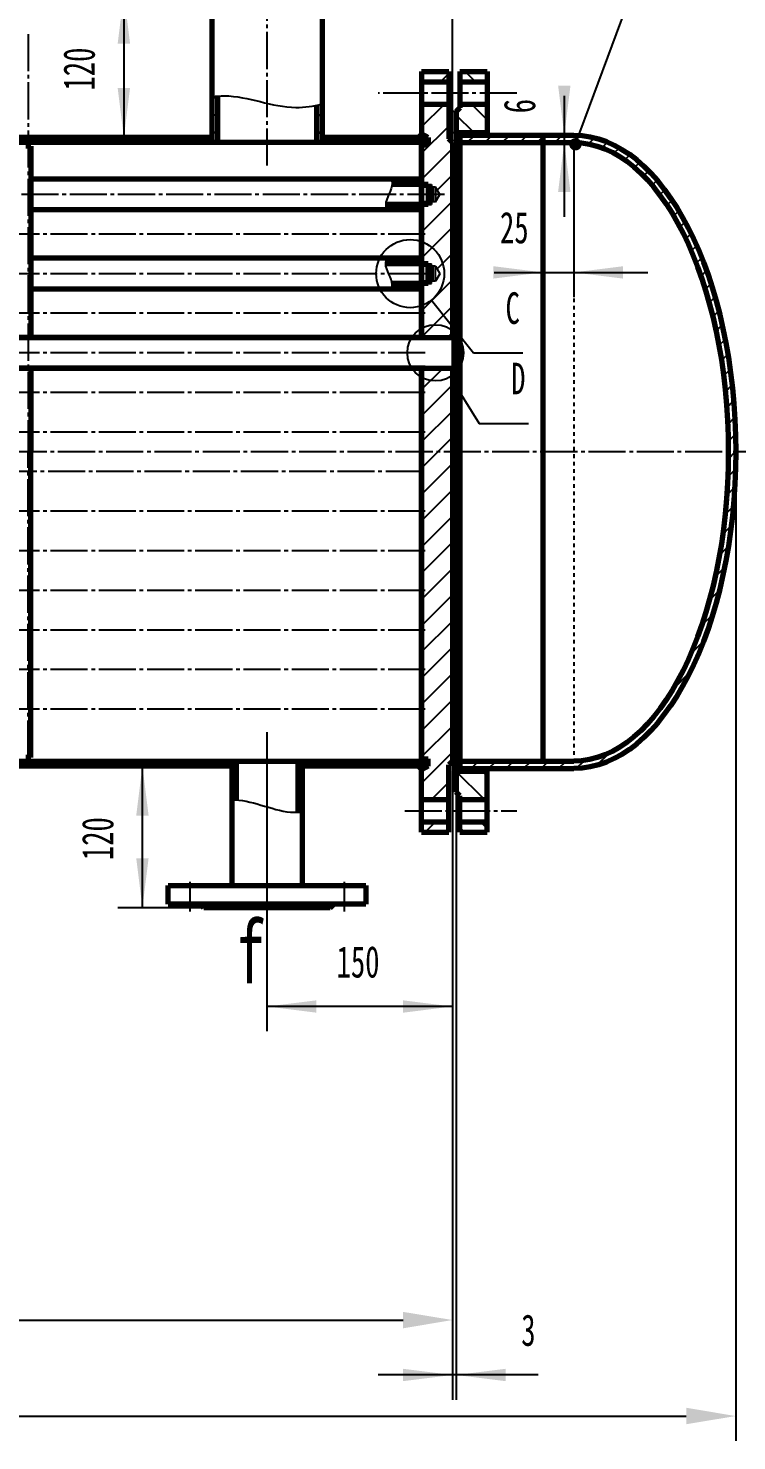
# Model space of a CAD drawing. Header units: millimetres. Extents: x -2970 to 2970, y -2100 to 2100.
# Drawn here: x 416 to 989, y 373 to 1514 of the extents above; entities that cross this region are included whole.
import ezdxf

# ---------------------------------------------------------------- set-up
doc = ezdxf.new("R2010")
doc.units = ezdxf.units.MM
doc.linetypes.add('EB_DASH', pattern=[6, 3, -3])
doc.linetypes.add('EB_DASHDOT', pattern=[39, 30, -3, 3, -3])
for name, color, linetype, lineweight in [('CAXA0', 7, 'Continuous', 40), ('CAXA1', 1, 'EB_DASHDOT', 25), ('CAXA3', 7, 'Continuous', 25), ('CAXA4', 3, 'Continuous', 25), ('CAXA5', 4, 'Continuous', 25)]:
    doc.layers.add(name, color=color, linetype=linetype, lineweight=lineweight)
doc.styles.add('UserTxtStyle1', font='', dxfattribs={"width": 0.667})
doc.styles.add('UserTxtStyle11', font='', dxfattribs={"width": 0.667})
doc.styles.add('UserTxtStyle15', font='', dxfattribs={"width": 0.667})
doc.styles.add('标准', font='', dxfattribs={"width": 0.667})
doc.styles.get('UserTxtStyle1').set_extended_font_data('FangSong_GB2312')
doc.styles.get('UserTxtStyle11').set_extended_font_data('FangSong_GB2312')
doc.styles.get('UserTxtStyle15').set_extended_font_data('SimSun')
doc.styles.get('标准').set_extended_font_data('FangSong_GB2312')
doc.dimstyles.new('标准', dxfattribs={"dimscale": 10, "dimtxt": 3.5, "dimasz": 4, "dimexe": 2, "dimexo": 0, "dimtad": 1, "dimdsep": 46, "dimtxsty": '标准', "dimcen": 0, "dimdle": 6, "dimaunit": 1, "dimazin": 2, "dimtfac": 1, "dimtdec": 3, "dimtmove": 0, "dimatfit": 3, "dimfxl": 0, "dimtolj": 1, "dimtzin": 0, "dimarcsym": 0})

# ---------------------------------------------------------------- blocks, each defined once
blk = doc.blocks.new('*CAXBLOCK1316')
at = {"layer": 'CAXA0', "linetype": 'Continuous', "lineweight": 25}
for points in [[(609.3, 1571.6), (649.3, 1576.6), (649.3, 1566.6)], [(759.3, 1571.6), (719.3, 1576.6), (719.3, 1566.6)]]:
    blk.add_hatch(color=0, dxfattribs=at).paths.add_polyline_path(points, flags=0)
at = {"layer": 'CAXA0', "color": 0, "linetype": 'Continuous', "lineweight": 25}
for p, q in [((609.3, 1550.1), (609.3, 1591.6)), ((759.3, 1421.8), (759.3, 1591.6)), ((759.3, 1571.6), (609.3, 1571.6))]:
    blk.add_line(p, q, dxfattribs=at)
at = {"layer": 'CAXA0', "color": 0, "linetype": 'Continuous', "lineweight": 25, "insert": (664.3, 1620.6), "char_height": 25.5, "attachment_point": 1, "style": '标准'}
blk.add_mtext('\\fFangSong_GB2312|b0|i0|p34;150', dxfattribs=at)
blk = doc.blocks.new('*CAXBLOCK1417')
at = {"layer": 'CAXA0', "linetype": 'Continuous', "lineweight": 25}
for points in [[(493.6, 1541.8), (488.6, 1501.8), (498.6, 1501.8)], [(493.6, 1425.8), (488.6, 1465.8), (498.6, 1465.8)]]:
    blk.add_hatch(color=0, dxfattribs=at).paths.add_polyline_path(points, flags=0)
at = {"layer": 'CAXA0', "color": 0, "linetype": 'Continuous', "lineweight": 25}
for p, q in [((540.3, 1541.8), (473.6, 1541.8)), ((493.6, 1541.8), (493.6, 1425.8)), ((564.8, 1425.8), (473.6, 1425.8))]:
    blk.add_line(p, q, dxfattribs=at)
at = {"layer": 'CAXA0', "color": 0, "linetype": 'Continuous', "lineweight": 25, "insert": (444.6, 1463.8), "char_height": 25.5, "attachment_point": 1, "rotation": 90, "style": '标准'}
blk.add_mtext('\\fFangSong_GB2312|b0|i0|p34;120', dxfattribs=at)
blk = doc.blocks.new('*CAXBLOCK1518')
at = {"layer": 'CAXA0', "linetype": 'Continuous', "lineweight": 25}
for points in [[(832.3, 1316.8), (792.3, 1311.8), (792.3, 1321.8)], [(857.3, 1316.8), (897.3, 1311.8), (897.3, 1321.8)]]:
    blk.add_hatch(color=0, dxfattribs=at).paths.add_polyline_path(points, flags=0)
at = {"layer": 'CAXA0', "color": 0, "linetype": 'Continuous', "lineweight": 25}
for p, q in [((832.3, 1427.8), (832.3, 1296.8)), ((857.3, 1421.8), (857.3, 1296.8)), ((793.1, 1316.8), (917.3, 1316.8))]:
    blk.add_line(p, q, dxfattribs=at)
at = {"layer": 'CAXA0', "color": 0, "linetype": 'Continuous', "lineweight": 25, "insert": (797.7, 1365.8), "char_height": 25.5, "attachment_point": 1, "style": '标准'}
blk.add_mtext('\\fFangSong_GB2312|b0|i0|p34;25', dxfattribs=at)
blk = doc.blocks.new('*CAXBLOCK1619')
at = {"layer": 'CAXA0', "linetype": 'Continuous', "lineweight": 25}
for points in [[(849.7, 1427.8), (844.7, 1467.8), (854.7, 1467.8)], [(849.7, 1421.8), (844.7, 1381.8), (854.7, 1381.8)]]:
    blk.add_hatch(color=0, dxfattribs=at).paths.add_polyline_path(points, flags=0)
at = {"layer": 'CAXA0', "color": 0, "linetype": 'Continuous', "lineweight": 25}
for p, q in [((849.7, 1459.6), (849.7, 1361.8)), ((857.3, 1427.8), (829.7, 1427.8)), ((857.3, 1421.8), (829.7, 1421.8))]:
    blk.add_line(p, q, dxfattribs=at)
at = {"layer": 'CAXA0', "color": 0, "linetype": 'Continuous', "lineweight": 25, "insert": (800.7, 1445.4), "char_height": 25.5, "attachment_point": 1, "rotation": 90, "style": '标准'}
blk.add_mtext('\\fFangSong_GB2312|b0|i0|p34;6', dxfattribs=at)
blk = doc.blocks.new('CAXBLOCK48', base_point=(1094, 1790.8))
at = {"layer": 'CAXA0', "linetype": 'Continuous', "lineweight": 25}
blk.add_hatch(color=0, dxfattribs=at).paths.add_polyline_path([(863.8, 1420.4), (863.7, 1421.1), (863.5, 1421.9), (863.2, 1422.6), (862.8, 1423.3), (862.3, 1423.9), (861.7, 1424.4), (861, 1424.8), (860.3, 1425.1), (859.5, 1425.3), (858.8, 1425.4), (858, 1425.3), (857.2, 1425.1), (856.5, 1424.8), (855.8, 1424.4), (855.2, 1423.9), (854.7, 1423.3), (854.3, 1422.6), (854, 1421.9), (853.8, 1421.1), (853.8, 1420.4), (853.8, 1419.6), (854, 1418.8), (854.3, 1418.1), (854.7, 1417.4), (855.2, 1416.8), (855.8, 1416.3), (856.5, 1415.9), (857.2, 1415.6), (858, 1415.4), (858.8, 1415.4), (859.5, 1415.4), (860.3, 1415.6), (861, 1415.9), (861.7, 1416.3), (862.3, 1416.8), (862.8, 1417.4), (863.2, 1418.1), (863.5, 1418.8), (863.7, 1419.6)], flags=0)
at = {"layer": 'CAXA0', "color": 0, "linetype": 'Continuous', "lineweight": 25}
for p, q in [((858.8, 1420.4), (996, 1790.8)), ((996, 1790.8), (1094, 1790.8))]:
    blk.add_line(p, q, dxfattribs=at)
at = {"layer": 'CAXA0', "color": 0, "linetype": 'Continuous', "lineweight": 25, "insert": (1028.7, 1847.7), "char_height": 35.8, "attachment_point": 1, "style": 'UserTxtStyle1'}
blk.add_mtext('\\fFangSong_GB2312|b0|i0|p34;10', dxfattribs=at)
blk = doc.blocks.new('CAXBLOCK47', base_point=(858.8, 1420.4))
at = {"layer": 'CAXA0', "color": 0, "linetype": 'ByBlock', "lineweight": -2}
blk.add_blockref('CAXBLOCK48', (1094, 1790.8), dxfattribs=at)
blk = doc.blocks.new('CAXBLOCK53')
at = {"layer": 'CAXA0', "linetype": 'Continuous', "lineweight": 25}
for p, q in [((742.3, 1294.3), (776.3, 1251.8)), ((776.3, 1251.8), (816.3, 1251.8))]:
    blk.add_line(p, q, dxfattribs=at)
blk.add_circle((725.1, 1315.8), 27.5, dxfattribs=at)
at = {"layer": 'CAXA0', "linetype": 'Continuous', "lineweight": 25, "insert": (802.2, 1300.7), "char_height": 25.5, "attachment_point": 1, "style": '标准'}
blk.add_mtext('\\fFangSong_GB2312|b0|i0|p34;C', dxfattribs=at)
blk = doc.blocks.new('CAXBLOCK64', base_point=(814.3, 864.9))
at = {"layer": 'CAXA0', "color": 0, "linetype": 'Continuous', "lineweight": 25}
for p, q in [((777.8, 1470.8), (769.3, 1479.3)), ((787.3, 1440.1), (774.6, 1452.8)), ((776.4, 1429.8), (762.3, 1443.9)), ((785.1, 890.8), (762.3, 913.5)), ((787.3, 909.7), (783.3, 913.8)), ((769.1, 864.3), (765.3, 868.1)), ((787.3, 867.3), (781.9, 872.8))]:
    blk.add_line(p, q, dxfattribs=at)
blk = doc.blocks.new('CAXBLOCK65', base_point=(818.4, 1522.3))
at = {"layer": 'CAXA0', "color": 0, "linetype": 'Continuous', "lineweight": 25}
for p, q in [((734.3, 1476.8), (736.8, 1479.3)), ((749.5, 1470.8), (756.3, 1477.6)), ((734.3, 1434.4), (752.7, 1452.8)), ((734.3, 1413.1), (756.3, 1435.1)), ((734.3, 1391.9), (759.3, 1416.9)), ((746.9, 1383.3), (759.3, 1395.7)), ((734.3, 1349.5), (759.3, 1374.5)), ((734.3, 1370.7), (735.4, 1371.8)), ((734.3, 1328.3), (759.3, 1353.3)), ((746.8, 1319.6), (759.3, 1332.1)), ((734.3, 1285.9), (759.3, 1310.9)), ((734.3, 1307.1), (735, 1307.8)), ((734.3, 1264.6), (759.3, 1289.6)), ((755.2, 1264.3), (759.3, 1268.4)), ((734.3, 1222.2), (751.4, 1239.3)), ((734.3, 1201), (759.3, 1226)), ((734.3, 1179.8), (759.3, 1204.8)), ((747.5, 1171.8), (759.3, 1183.6)), ((734.3, 1158.6), (747.5, 1171.8)), ((734.3, 1137.4), (759.3, 1162.4)), ((734.3, 1116.2), (759.3, 1141.2)), ((734.3, 1094.9), (759.3, 1119.9)), ((734.3, 1073.7), (759.3, 1098.7)), ((734.3, 1052.5), (759.3, 1077.5)), ((734.3, 1031.3), (759.3, 1056.3)), ((734.3, 1010.1), (759.3, 1035.1)), ((734.3, 988.9), (759.3, 1013.9)), ((734.3, 967.7), (759.3, 992.7)), ((734.3, 946.4), (759.3, 971.4)), ((734.3, 925.2), (759.3, 950.2)), ((734.3, 904), (759.3, 929)), ((742.3, 890.8), (756.3, 904.8)), ((737, 864.3), (745.5, 872.8))]:
    blk.add_line(p, q, dxfattribs=at)
blk = doc.blocks.new('CAXBLOCK71', base_point=(797.2, 909.7))
at = {"layer": 'CAXA0', "color": 0, "linetype": 'Continuous', "lineweight": 25}
for p, q in [((771.2, 1421.8), (777.2, 1427.8)), ((785.4, 1421.8), (791.4, 1427.8)), ((799.5, 1421.8), (805.5, 1427.8)), ((813.7, 1421.8), (819.7, 1427.8)), ((832.3, 1426.3), (833.8, 1427.8)), ((841.9, 1421.8), (847.9, 1427.8)), ((856.1, 1421.8), (861.9, 1427.6)), ((827.8, 1421.8), (832.3, 1426.3)), ((869.1, 1420.6), (874.1, 1425.6)), ((880.2, 1417.6), (884.7, 1422.1)), ((889.8, 1413.1), (894.2, 1417.4)), ((898.6, 1407.7), (902.7, 1411.8)), ((906.5, 1401.5), (910.6, 1405.6)), ((913.8, 1394.7), (917.9, 1398.7)), ((920.6, 1387.3), (924.7, 1391.3)), ((926.9, 1379.4), (930.9, 1383.5)), ((932.7, 1371.1), (936.8, 1375.2)), ((938.2, 1362.4), (942.3, 1366.6)), ((943.2, 1353.3), (947.4, 1357.6)), ((947.9, 1343.9), (952.2, 1348.2)), ((952.3, 1334.2), (956.7, 1338.5)), ((956.4, 1324.1), (960.8, 1328.5)), ((960.2, 1313.7), (964.7, 1318.2)), ((963.6, 1303), (968.3, 1307.7)), ((966.9, 1292.1), (971.6, 1296.9)), ((969.8, 1280.9), (974.6, 1285.7)), ((972.4, 1269.4), (977.3, 1274.3)), ((974.7, 1257.6), (979.8, 1262.6)), ((976.8, 1245.5), (981.9, 1250.6)), ((978.5, 1233.1), (983.8, 1238.4)), ((979.9, 1220.3), (985.4, 1225.8)), ((981, 1207.3), (986.6, 1212.9)), ((981.8, 1193.9), (987.5, 1199.7)), ((982.2, 1180.2), (988.1, 1186.1)), ((982.3, 1166.1), (987.9, 1171.8)), ((987.9, 1171.8), (988.3, 1172.2)), ((981.9, 1151.6), (988.1, 1157.8)), ((981.1, 1136.6), (987.5, 1143.1)), ((979.7, 1121.1), (986.4, 1127.8)), ((977.8, 1105.1), (984.7, 1112)), ((975.1, 1088.3), (982.4, 1095.5)), ((971.6, 1070.6), (979.3, 1078.2)), ((967, 1051.8), (975.2, 1060)), ((960.7, 1031.4), (969.7, 1040.4)), ((951.9, 1008.5), (962.4, 1018.9)), ((937.3, 979.7), (951.5, 993.9)), ((905.5, 933.8), (928, 956.3)), ((876, 918.4), (886.2, 928.6)), ((765.3, 920.9), (766.2, 921.8)), ((774.4, 915.8), (780.4, 921.8)), ((788.5, 915.8), (794.5, 921.8)), ((802.6, 915.8), (808.6, 921.8)), ((816.8, 915.8), (822.8, 921.8)), ((830.9, 915.8), (836.9, 921.8)), ((845.1, 915.8), (851.1, 921.8)), ((859.3, 915.9), (865.9, 922.4))]:
    blk.add_line(p, q, dxfattribs=at)
blk = doc.blocks.new('CAXBLOCK72', base_point=(567.3, 1443.7))
at = {"layer": 'CAXA0', "color": 0, "linetype": 'Continuous', "lineweight": 25}
for p, q in [((564.8, 1455.8), (568.3, 1459.2)), ((564.8, 1441.6), (569.3, 1446.1)), ((649.3, 1441.3), (653.8, 1445.8)), ((564.8, 1427.5), (569.3, 1432)), ((649.3, 1427.1), (653.8, 1431.6))]:
    blk.add_line(p, q, dxfattribs=at)
blk = doc.blocks.new('CAXBLOCK77')
at = {"layer": 'CAXA0', "linetype": 'Continuous', "lineweight": 25}
for p, q in [((757.5, 1232.5), (780.9, 1194.8)), ((780.9, 1194.8), (820.9, 1194.8))]:
    blk.add_line(p, q, dxfattribs=at)
blk.add_circle((745.5, 1251.8), 22.7, dxfattribs=at)
at = {"layer": 'CAXA0', "linetype": 'Continuous', "lineweight": 25, "insert": (806.7, 1243.8), "char_height": 25.5, "attachment_point": 1, "style": '标准'}
blk.add_mtext('\\fFangSong_GB2312|b0|i0|p34;D', dxfattribs=at)
blk = doc.blocks.new('CAXBLOCK80', base_point=(588.3, 903.4))
at = {"layer": 'CAXA5', "color": 0, "linetype": 'Continuous', "lineweight": 25}
for p, q in [((580.8, 922.3), (581.8, 923.2)), ((634.3, 919.2), (637.8, 922.7)), ((580.8, 908.1), (584.3, 911.6)), ((634.3, 905.1), (637.8, 908.6)), ((580.8, 894), (584.3, 897.5)), ((634.3, 890.9), (637.8, 894.4))]:
    blk.add_line(p, q, dxfattribs=at)
blk = doc.blocks.new('CAXBLOCK81', base_point=(487.6, 912.8))
at = {"layer": 'CAXA5', "color": 0, "linetype": 'Continuous', "lineweight": 25}
for p, q in [((-12.7, 917.8), (-13.7, 918.8)), ((1.5, 917.8), (-2.5, 921.8)), ((15.6, 917.8), (11.6, 921.8)), ((29.8, 917.8), (25.8, 921.8)), ((43.9, 917.8), (39.9, 921.8)), ((58, 917.8), (54, 921.8)), ((72.2, 917.8), (68.2, 921.8)), ((86.3, 917.8), (82.3, 921.8)), ((100.5, 917.8), (96.5, 921.8)), ((114.6, 917.8), (110.6, 921.8)), ((128.7, 917.8), (124.7, 921.8)), ((142.9, 917.8), (138.9, 921.8)), ((157, 917.8), (153, 921.8)), ((171.2, 917.8), (167.2, 921.8)), ((185.3, 917.8), (181.3, 921.8)), ((199.5, 917.8), (195.5, 921.8)), ((213.6, 917.8), (209.6, 921.8)), ((227.7, 917.8), (223.7, 921.8)), ((241.9, 917.8), (237.9, 921.8)), ((256, 917.8), (252, 921.8)), ((270.2, 917.8), (266.2, 921.8)), ((284.3, 917.8), (280.3, 921.8)), ((298.5, 917.8), (294.5, 921.8)), ((312.6, 917.8), (308.6, 921.8)), ((326.7, 917.8), (322.7, 921.8)), ((340.9, 917.8), (336.9, 921.8)), ((355, 917.8), (351, 921.8)), ((369.2, 917.8), (365.2, 921.8)), ((383.3, 917.8), (379.3, 921.8)), ((397.4, 917.8), (393.4, 921.8)), ((411.6, 917.8), (407.6, 921.8)), ((425.7, 917.8), (421.7, 921.8)), ((439.9, 917.8), (435.9, 921.8)), ((454, 917.8), (450, 921.8)), ((468.2, 917.8), (464.2, 921.8)), ((482.3, 917.8), (478.3, 921.8)), ((496.4, 917.8), (492.4, 921.8)), ((510.6, 917.8), (506.6, 921.8)), ((524.7, 917.8), (520.7, 921.8)), ((538.9, 917.8), (534.9, 921.8)), ((553, 917.8), (549, 921.8)), ((567.2, 917.8), (563.2, 921.8)), ((580.8, 918.3), (577.3, 921.8)), ((637.9, 917.8), (637.8, 917.8)), ((652, 917.8), (648, 921.8)), ((666.1, 917.8), (662.1, 921.8)), ((680.3, 917.8), (676.3, 921.8)), ((694.4, 917.8), (690.4, 921.8)), ((708.6, 917.8), (704.6, 921.8)), ((722.7, 917.8), (718.7, 921.8)), ((736.9, 917.8), (732.9, 921.8))]:
    blk.add_line(p, q, dxfattribs=at)
blk = doc.blocks.new('*CAXBLOCK8588')
at = {"layer": 'CAXA4', "linetype": 'Continuous', "lineweight": 25}
for points in [[(609.3, 723.5), (649.3, 728.5), (649.3, 718.5)], [(759.3, 723.5), (719.3, 728.5), (719.3, 718.5)]]:
    blk.add_hatch(color=0, dxfattribs=at).paths.add_polyline_path(points, flags=0)
at = {"layer": 'CAXA4', "color": 0, "linetype": 'Continuous', "lineweight": 25}
for p, q in [((609.3, 945.3), (609.3, 703.5)), ((759.3, 921.8), (759.3, 703.5)), ((759.3, 723.5), (609.3, 723.5))]:
    blk.add_line(p, q, dxfattribs=at)
at = {"layer": 'CAXA4', "color": 0, "linetype": 'Continuous', "lineweight": 25, "insert": (665.6, 772.4), "char_height": 25.5, "attachment_point": 1, "style": 'UserTxtStyle11'}
blk.add_mtext('\\fFangSong_GB2312|b0|i0|p34;150', dxfattribs=at)
blk = doc.blocks.new('*CAXBLOCK8689')
at = {"layer": 'CAXA4', "linetype": 'Continuous', "lineweight": 25}
for points in [[(508.6, 917.8), (513.6, 877.8), (503.6, 877.8)], [(508.6, 803.3), (513.6, 843.3), (503.6, 843.3)]]:
    blk.add_hatch(color=0, dxfattribs=at).paths.add_polyline_path(points, flags=0)
at = {"layer": 'CAXA4', "color": 0, "linetype": 'Continuous', "lineweight": 25}
for p, q in [((580.8, 917.8), (488.6, 917.8)), ((508.6, 803.3), (508.6, 917.8)), ((558.3, 803.3), (488.6, 803.3))]:
    blk.add_line(p, q, dxfattribs=at)
at = {"layer": 'CAXA4', "color": 0, "linetype": 'Continuous', "lineweight": 25, "insert": (459.6, 841.8), "char_height": 25.5, "attachment_point": 1, "rotation": 90, "style": 'UserTxtStyle11'}
blk.add_mtext('\\fFangSong_GB2312|b0|i0|p34;120', dxfattribs=at)
blk = doc.blocks.new('*CAXBLOCK8790')
at = {"layer": 'CAXA4', "color": 0, "linetype": 'Continuous', "lineweight": -2}
for p, q in [((-2283.7, 921.8), (-2283.7, 450.1)), ((759.3, 921.8), (759.3, 450.1)), ((-2243.7, 470.1), (719.3, 470.1))]:
    blk.add_line(p, q, dxfattribs=at)
at = {"layer": 'CAXA4', "color": 0, "linetype": 'Continuous'}
for points in [[(-2243.7, 476.7), (-2243.7, 463.4), (-2283.7, 470.1)], [(719.3, 476.7), (719.3, 463.4), (759.3, 470.1)]]:
    blk.add_solid(points, dxfattribs=at)
at = {"layer": 'Defpoints', "color": 0, "linetype": 'Continuous'}
for p in [(-2283.7, 921.8), (759.3, 921.8), (759.3, 470.1)]:
    blk.add_point(p, dxfattribs=at)
at = {"layer": 'CAXA4', "color": 0, "linetype": 'Continuous', "lineweight": 25, "insert": (-762.2, 493.8), "char_height": 35, "attachment_point": 5, "style": '标准'}
blk.add_mtext('\\A1;{\\fFangSong_GB2312|b0|i0|c134|p0;6000}', dxfattribs=at)
blk = doc.blocks.new('*CAXBLOCK8891')
at = {"layer": 'CAXA4', "color": 0, "linetype": 'Continuous', "lineweight": -2}
for p, q in [((988.3, 635.9), (988.3, 372.5)), ((-2612.7, 476), (-2612.7, 372.5)), ((-2572.7, 392.5), (948.3, 392.5))]:
    blk.add_line(p, q, dxfattribs=at)
at = {"layer": 'CAXA4', "color": 0, "linetype": 'Continuous'}
for points in [[(-2572.7, 399.2), (-2572.7, 385.9), (-2612.7, 392.5)], [(948.3, 399.2), (948.3, 385.9), (988.3, 392.5)]]:
    blk.add_solid(points, dxfattribs=at)
at = {"layer": 'Defpoints', "color": 0, "linetype": 'Continuous'}
for p in [(988.3, 635.9), (-2612.7, 476), (988.3, 392.5)]:
    blk.add_point(p, dxfattribs=at)
at = {"layer": 'CAXA4', "color": 0, "linetype": 'Continuous', "lineweight": 25, "insert": (-812.2, 416.3), "char_height": 35, "attachment_point": 5, "style": '标准'}
blk.add_mtext('\\A1;{\\fFangSong_GB2312|b0|i0|c134|p0;7000}', dxfattribs=at)
blk = doc.blocks.new('*CAXBLOCK9194')
at = {"layer": 'CAXA4', "linetype": 'Continuous', "lineweight": 25}
for points in [[(759.3, 425.7), (719.3, 430.7), (719.3, 420.7)], [(762.3, 425.7), (802.3, 430.7), (802.3, 420.7)]]:
    blk.add_hatch(color=0, dxfattribs=at).paths.add_polyline_path(points, flags=0)
at = {"layer": 'CAXA4', "color": 0, "linetype": 'Continuous', "lineweight": 25}
for p, q in [((759.3, 921.8), (759.3, 405.7)), ((762.3, 896.8), (762.3, 405.7)), ((828.5, 425.7), (699.3, 425.7))]:
    blk.add_line(p, q, dxfattribs=at)
at = {"layer": 'CAXA4', "color": 0, "linetype": 'Continuous', "lineweight": 25, "insert": (814.9, 474.7), "char_height": 25.5, "attachment_point": 1, "style": 'UserTxtStyle11'}
blk.add_mtext('\\fFangSong_GB2312|b0|i0|p34;3', dxfattribs=at)
blk = doc.blocks.new('*CAXBLOCK115118')
at = {"layer": 'CAXA4', "linetype": 'Continuous', "lineweight": 25}
for points in [[(205.4, 917.8), (200.4, 877.8), (210.4, 877.8)], [(205.4, 717.7), (200.4, 757.7), (210.4, 757.7)]]:
    blk.add_hatch(color=0, dxfattribs=at).paths.add_polyline_path(points, flags=0)
at = {"layer": 'CAXA4', "color": 0, "linetype": 'Continuous', "lineweight": 25}
for p, q in [((580.8, 917.8), (185.4, 917.8)), ((205.4, 917.8), (205.4, 717.7)), ((66.3, 717.7), (225.4, 717.7))]:
    blk.add_line(p, q, dxfattribs=at)
at = {"layer": 'CAXA4', "color": 0, "linetype": 'Continuous', "lineweight": 25, "insert": (156.5, 797.7), "char_height": 25.5, "attachment_point": 1, "rotation": 90, "style": 'UserTxtStyle15'}
blk.add_mtext('\\fSimSun|b0|i0|p34;200', dxfattribs=at)

msp = doc.modelspace()

# ---------------------------------------------------------------- hatches: boundary and pattern name
at = {"layer": 'CAXA0', "linetype": 'Continuous', "lineweight": 25}
for points in [[(756.316, 1429.772), (762.316, 1429.772), (762.316, 1446.772), (756.316, 1446.772)], [(734.316, 1425.772), (731.791, 1425.772), (734.316, 1428.674)], [(736.103, 1425.772), (734.316, 1425.772), (734.316, 1428.674)], [(765.316, 1427.772), (763.859, 1429.772), (765.316, 1429.772), (766.194, 1429.772)], [(787.316, 1427.772), (789.053, 1427.772), (787.316, 1429.772), (787.316, 1428.438)], [(734.316, 917.772), (731.791, 917.772), (734.316, 914.871)], [(736.103, 917.772), (734.316, 917.772), (734.316, 914.871)], [(756.316, 913.772), (762.316, 913.772), (762.316, 896.772), (756.316, 896.772)], [(765.316, 915.772), (763.859, 913.772), (765.316, 913.772), (766.194, 913.772)], [(787.316, 915.772), (789.053, 915.772), (787.316, 913.772), (787.316, 915.107)]]:
    msp.add_hatch(color=256, dxfattribs=at).paths.add_polyline_path(points, flags=0)

# ---------------------------------------------------------------- linework, layer by layer
at = {"layer": 'CAXA0', "linetype": 'Continuous', "lineweight": 70}
for p, q in [((734.316, 1479.272), (734.316, 1425.772)), ((734.316, 1479.272), (756.316, 1479.272)), ((756.316, 1479.272), (756.316, 1424.772)), ((765.316, 1479.272), (787.316, 1479.272)), ((765.316, 1479.272), (765.316, 1449.772)), ((787.316, 1479.272), (787.316, 1427.772)), ((734.316, 1470.772), (756.316, 1470.772)), ((765.316, 1470.772), (787.316, 1470.772)), ((734.316, 1452.772), (756.316, 1452.772)), ((765.316, 1452.772), (787.316, 1452.772)), ((765.316, 1449.772), (762.316, 1446.772)), ((762.316, 1446.772), (762.316, 896.772)), ((787.316, 1446.772), (787.316, 1427.772)), ((734.316, 1428.674), (731.791, 1425.772)), ((739.729, 1425.772), (734.316, 1428.674)), ((734.316, 1428.674), (736.103, 1425.772)), ((762.316, 1429.772), (787.316, 1429.772)), ((763.859, 1429.772), (765.316, 1427.772)), ((763.859, 1429.772), (763.859, 1171.772)), ((765.316, 1427.772), (766.194, 1429.772)), ((765.316, 1427.772), (765.316, 915.772)), ((765.316, 1427.772), (857.316, 1427.772)), ((832.316, 1427.772), (832.316, 921.772)), ((832.316, 1427.772), (832.316, 921.772)), ((737.729, 1421.772), (-2262.096, 1421.772)), ((564.816, 1425.772), (-2089.184, 1425.772)), ((418.316, 1418.772), (418.316, 1264.272)), ((737.729, 1425.772), (653.816, 1425.772)), ((734.316, 1264.272), (734.316, 1421.772)), ((734.316, 1421.772), (734.316, 1264.272)), ((734.316, 1419.772), (739.729, 1419.772)), ((737.729, 1425.772), (737.729, 1421.772)), ((739.729, 1425.772), (739.729, 1419.772)), ((759.316, 1421.772), (756.316, 1424.772)), ((759.316, 1421.772), (759.316, 1264.272)), ((765.316, 1421.772), (857.316, 1421.772)), ((734.316, 1392.272), (418.316, 1392.272)), ((734.316, 1389.772), (710.495, 1389.772)), ((739.729, 1387.772), (710.51, 1387.772)), ((739.729, 1387.772), (739.729, 1371.772)), ((739.729, 1385.772), (742.361, 1385.772)), ((742.361, 1385.772), (742.361, 1373.772)), ((739.729, 1371.772), (705.336, 1371.772)), ((742.361, 1373.772), (739.729, 1373.772)), ((734.316, 1367.272), (418.316, 1367.272)), ((734.316, 1369.772), (705.499, 1369.772)), ((734.316, 1328.272), (418.316, 1328.272)), ((734.316, 1325.772), (705.499, 1325.772)), ((739.729, 1323.772), (705.336, 1323.772)), ((739.729, 1307.772), (739.729, 1323.772)), ((742.361, 1321.772), (739.729, 1321.772)), ((742.361, 1309.772), (742.361, 1321.772)), ((734.316, 1303.272), (418.316, 1303.272)), ((734.316, 1305.772), (710.495, 1305.772)), ((739.729, 1307.772), (710.51, 1307.772)), ((739.729, 1309.772), (742.361, 1309.772)), ((737.316, 1264.272), (-2285.078, 1264.272)), ((-2261.684, 1264.272), (760.711, 1264.272)), ((760.711, 1239.272), (760.711, 1264.272)), ((737.316, 1239.272), (-2285.078, 1239.272)), ((-2261.684, 1239.272), (760.711, 1239.272)), ((418.316, 1239.272), (418.316, 1171.772)), ((734.316, 921.772), (734.316, 1239.272)), ((734.316, 1239.272), (734.316, 921.772)), ((759.316, 1239.272), (759.316, 921.772)), ((418.316, 924.772), (418.316, 1171.772)), ((763.859, 913.772), (763.859, 1171.772)), ((580.816, 917.772), (-1438.684, 917.772)), ((-1324.311, 921.772), (737.729, 921.772)), ((737.729, 917.772), (637.816, 917.772)), ((734.316, 914.871), (731.791, 917.772)), ((734.316, 923.772), (739.729, 923.772)), ((739.729, 917.772), (734.316, 914.871)), ((734.316, 864.272), (734.316, 917.772)), ((734.316, 914.871), (736.103, 917.772)), ((737.729, 917.772), (737.729, 921.772)), ((739.729, 917.772), (739.729, 923.772)), ((759.316, 921.772), (756.316, 918.772)), ((756.316, 864.272), (756.316, 918.772)), ((762.316, 913.772), (787.316, 913.772)), ((763.859, 913.772), (765.316, 915.772)), ((765.316, 921.772), (857.316, 921.772)), ((765.316, 915.772), (766.194, 913.772)), ((765.316, 915.772), (857.316, 915.772)), ((787.316, 896.772), (787.316, 915.772)), ((787.316, 864.272), (787.316, 915.772)), ((734.316, 890.772), (756.316, 890.772)), ((765.316, 893.772), (762.316, 896.772)), ((765.316, 864.272), (765.316, 893.772)), ((765.316, 890.772), (787.316, 890.772)), ((734.316, 872.772), (756.316, 872.772)), ((765.316, 872.772), (787.316, 872.772)), ((734.316, 864.272), (756.316, 864.272)), ((765.316, 864.272), (787.316, 864.272))]:
    msp.add_line(p, q, dxfattribs=at)
at = {"layer": 'CAXA0', "linetype": 'EB_DASHDOT', "lineweight": 25}
for p, q in [((811.316, 1461.772), (699.302, 1461.772)), ((762.316, 1446.772), (756.316, 1446.772)), ((756.316, 1446.772), (756.316, 1429.772)), ((756.316, 1429.772), (763.816, 1429.772)), ((1016.323, 1171.772), (-1782.53, 1171.772)), ((609.316, 945.332), (609.316, 788.205)), ((720.686, 881.772), (811.316, 881.772))]:
    msp.add_line(p, q, dxfattribs=at)
at = {"layer": 'CAXA0', "linetype": 'EB_DASH', "lineweight": 25}
msp.add_line((857.316, 1421.772), (857.316, 921.772), dxfattribs=at)
at = {"layer": 'CAXA0', "linetype": 'Continuous', "lineweight": 25}
for p, q in [((739.729, 1385.772), (734.316, 1385.772)), ((739.729, 1387.772), (742.361, 1387.772)), ((742.361, 1387.772), (742.361, 1371.772)), ((745.479, 1385.772), (742.361, 1385.772)), ((749.043, 1379.772), (745.479, 1385.772)), ((745.479, 1385.772), (745.479, 1373.772)), ((745.479, 1382.772), (745.479, 1373.772)), ((739.729, 1373.772), (734.316, 1373.772)), ((739.729, 1371.772), (742.361, 1371.772)), ((745.479, 1373.772), (742.361, 1373.772)), ((745.479, 1373.772), (749.043, 1379.772)), ((739.729, 1321.772), (734.316, 1321.772)), ((739.729, 1323.772), (742.361, 1323.772)), ((742.361, 1307.772), (742.361, 1323.772)), ((745.479, 1321.772), (742.361, 1321.772)), ((745.479, 1321.772), (749.043, 1315.772)), ((745.479, 1309.772), (745.479, 1321.772)), ((745.479, 1312.772), (745.479, 1321.772)), ((749.043, 1315.772), (745.479, 1309.772)), ((739.729, 1309.772), (734.316, 1309.772)), ((739.729, 1307.772), (742.361, 1307.772)), ((745.479, 1309.772), (742.361, 1309.772)), ((988.316, 1171.772), (988.316, 635.903))]:
    msp.add_line(p, q, dxfattribs=at)
at = {"layer": 'CAXA0', "linetype": 'Continuous', "lineweight": 70, "extrusion": (0, 0, -1)}
for major_axis, ratio in [((0, 256), 0.51171875), ((0, 250), 0.5)]:
    msp.add_ellipse((857.316, 1171.772), major_axis=major_axis, ratio=ratio, start_param=0, end_param=3.14159265, dxfattribs=at)
at = {"layer": 'CAXA0', "linetype": 'Continuous', "lineweight": 25}
for points, knots in [([(564.816, 1458.86), (568.179, 1459.311), (581.329, 1460.207), (603.785, 1454.81), (629.909, 1448.532), (646.899, 1451.142), (653.816, 1453.02)], [0, 0, 0, 0, 10.14757772, 39.47499689, 68.80241606, 90.18687263, 90.18687263, 90.18687263, 90.18687263]), ([(709.942, 1392.272), (710.305, 1391.168), (711.117, 1387.011), (707.944, 1380.147), (704.657, 1373.037), (705.692, 1368.611), (706.214, 1367.272)], [0, 0, 0, 0, 3.44311775, 12.6615947, 21.88007165, 26.10543304, 26.10543304, 26.10543304, 26.10543304]), ([(709.942, 1303.272), (710.305, 1304.377), (711.117, 1308.534), (707.944, 1315.398), (704.657, 1322.508), (705.692, 1326.934), (706.214, 1328.272)], [0, 0, 0, 0, 3.44311775, 12.6615947, 21.88007165, 26.10543304, 26.10543304, 26.10543304, 26.10543304])]:
    msp.add_open_spline(points, degree=3, knots=knots, dxfattribs=at)
at = {"layer": 'CAXA1', "linetype": 'EB_DASHDOT', "lineweight": 25}
for p, q in [((609.316, 1550.132), (609.316, 1402.551)), ((416.316, 1509.465), (416.316, 1171.772)), ((752.83, 1379.772), (-2283.684, 1379.772)), ((737.316, 1347.772), (-2283.684, 1347.772)), ((737.316, 1315.772), (-2283.684, 1315.772)), ((737.316, 1283.772), (-2283.684, 1283.772)), ((737.316, 1251.772), (-2283.684, 1251.772)), ((737.316, 1219.772), (-1792.955, 1219.772)), ((737.316, 1187.772), (-1782.53, 1187.772)), ((416.316, 924.772), (416.316, 1171.772)), ((735.294, 1155.772), (-1792.955, 1155.772)), ((737.316, 1123.772), (-2283.684, 1123.772)), ((737.316, 1091.772), (-1484.254, 1091.772)), ((737.316, 1059.772), (-1430.042, 1059.772)), ((737.316, 1027.772), (-1394.829, 1027.772)), ((737.316, 995.772), (-1368.202, 995.772)), ((737.316, 963.772), (-1346.846, 963.772)), ((609.316, 945.293), (609.316, 865.749))]:
    msp.add_line(p, q, dxfattribs=at)
at = {"layer": 'CAXA1', "color": 7, "linetype": 'Continuous', "lineweight": 70}
for p, q in [((418.316, 1418.772), (414.316, 1418.772)), ((418.316, 924.772), (414.316, 924.772))]:
    msp.add_line(p, q, dxfattribs=at)
at = {"layer": 'CAXA1', "linetype": 'Continuous', "lineweight": 25}
for p, q in [((546.816, 824.252), (546.816, 800.252)), ((671.816, 824.252), (671.816, 800.252))]:
    msp.add_line(p, q, dxfattribs=at)
at = {"layer": 'CAXA3', "linetype": 'Continuous', "lineweight": 70}
for p, q in [((564.816, 1521.789), (564.816, 1421.772)), ((653.816, 1521.789), (653.816, 1421.772)), ((569.316, 1459.328), (569.316, 1421.772)), ((649.316, 1451.919), (649.316, 1421.772)), ((580.816, 921.772), (580.816, 821.252)), ((584.316, 921.772), (584.316, 890.414)), ((634.316, 921.772), (634.316, 880.468)), ((637.816, 921.772), (637.816, 821.252)), ((529.316, 806.252), (529.316, 821.252)), ((529.316, 821.252), (689.316, 821.252)), ((689.316, 821.252), (689.316, 806.252)), ((689.316, 806.252), (529.316, 806.252)), ((558.316, 803.252), (555.316, 806.252)), ((660.316, 803.252), (558.316, 803.252)), ((660.316, 803.252), (663.316, 806.252))]:
    msp.add_line(p, q, dxfattribs=at)
at = {"layer": 'CAXA3', "linetype": 'Continuous', "lineweight": 25}
msp.add_open_spline([(580.816, 890.423), (581.705, 890.454), (590.732, 890.52), (607.44, 885.441), (625.363, 879.992), (635.676, 880.498), (637.816, 880.736)], degree=3, knots=[0, 0, 0, 0, 2.67698982, 27.22006369, 51.76313756, 58.20485884, 58.20485884, 58.20485884, 58.20485884], dxfattribs=at)
at = {"layer": 'CAXA4', "color": 7, "linetype": 'Continuous', "lineweight": 25}
for p, q in [((787.316, 1429.772), (789.053, 1427.772)), ((787.316, 913.772), (789.053, 915.772))]:
    msp.add_line(p, q, dxfattribs=at)

# ---------------------------------------------------------------- block references
at = {"layer": 'CAXA0', "linetype": 'Continuous', "lineweight": 25}
msp.add_blockref('CAXBLOCK47', (858.761, 1420.365), dxfattribs=at)
at = {"layer": 'CAXA0', "linetype": 'EB_DASHDOT', "lineweight": 25}
for name, p in [('CAXBLOCK65', (818.439, 1522.253)), ('CAXBLOCK64', (814.339, 864.945)), ('CAXBLOCK72', (567.291, 1443.742)), ('CAXBLOCK71', (797.249, 909.74)), ('CAXBLOCK77', (0, 0))]:
    msp.add_blockref(name, p, dxfattribs=at)
at = {"layer": 'CAXA0', "linetype": 'Continuous', "lineweight": 70}
msp.add_blockref('CAXBLOCK53', (0, 0), dxfattribs=at)
at = {"layer": 'CAXA5', "linetype": 'EB_DASHDOT', "lineweight": 25}
for name, p in [('CAXBLOCK81', (487.646, 912.834)), ('CAXBLOCK80', (588.321, 903.396))]:
    msp.add_blockref(name, p, dxfattribs=at)

# ---------------------------------------------------------------- texts
at = {"layer": 'CAXA4', "linetype": 'Continuous', "lineweight": 25, "insert": (584.281, 793.21), "char_height": 51.1, "attachment_point": 1, "style": '标准'}
msp.add_mtext('\\fFangSong_GB2312|b0|i0|p34;f', dxfattribs=at)

# ---------------------------------------------------------------- dimensions: what is measured, and where the dimension line sits
at = {"layer": 'CAXA0', "linetype": 'Continuous', "lineweight": 25}
for base, p1, p2, angle, text, picture, middle in [((679.464, 1571.602), (759.316, 1421.772), (609.316, 1550.132), 0, '\\fFangSong_GB2312;150', '*CAXBLOCK1316', (684.316, 1603.102)), ((493.603, 1474.69), (540.316, 1541.789), (564.816, 1425.772), 270, '\\fFangSong_GB2312;120', '*CAXBLOCK1417', (462.103, 1483.781)), ((849.707, 1451.243), (857.316, 1427.772), (857.316, 1421.772), 90, '\\fFangSong_GB2312;6', '*CAXBLOCK1619', (818.207, 1451.243))]:
    dim = msp.add_linear_dim(base=base, p1=p1, p2=p2, angle=angle, text=text, dimstyle='标准', dxfattribs=at)
    dim.commit()
    dim.dimension.update_dxf_attribs({"geometry": picture, "text_midpoint": middle})
dim = msp.add_linear_dim(base=(810.66, 1316.815), p1=(832.316, 1427.772), p2=(857.316, 1421.772), text='\\fFangSong_GB2312;25', dimstyle='标准', dxfattribs=at)
dim.commit()
dim.dimension.update_dxf_attribs({"geometry": '*CAXBLOCK1518', "text_midpoint": (810.66, 1348.315)})
at = {"layer": 'CAXA4', "linetype": 'EB_DASHDOT', "lineweight": 25}
dim = msp.add_linear_dim(base=(629.113, 723.455), p1=(759.316, 921.772), p2=(609.316, 945.332), text='\\fFangSong_GB2312;150', dimstyle='标准', dxfattribs=at)
dim.commit()
dim.dimension.update_dxf_attribs({"geometry": '*CAXBLOCK8588', "text_midpoint": (684.316, 754.955)})
at = {"layer": 'CAXA4', "linetype": 'Continuous', "lineweight": 25}
for base, p1, p2, text, picture, middle in [((759.316, 470.077), (-2283.684, 921.772), (759.316, 921.772), '{\\fFangSong_GB2312|b0|i0|c134|p0;6000}', '*CAXBLOCK8790', (-762.184, 493.827)), ((820.882, 425.748), (762.316, 896.772), (759.316, 921.772), '\\fFangSong_GB2312;3', '*CAXBLOCK9194', (820.882, 457.248)), ((988.316, 392.538), (-2612.684, 475.966), (988.316, 635.903), '{\\fFangSong_GB2312|b0|i0|c134|p0;7000}', '*CAXBLOCK8891', (-812.184, 416.288))]:
    dim = msp.add_linear_dim(base=base, p1=p1, p2=p2, text=text, dimstyle='标准', dxfattribs=at)
    dim.commit()
    dim.dimension.update_dxf_attribs({"geometry": picture, "text_midpoint": middle})
at = {"layer": 'CAXA4', "linetype": 'Continuous', "lineweight": 70}
dim = msp.add_linear_dim(base=(205.423, 819.727), p1=(580.816, 917.772), p2=(66.343, 717.727), angle=270, text='\\fFangSong_GB2312;200', dimstyle='标准', dxfattribs=at)
dim.commit()
dim.dimension.update_dxf_attribs({"geometry": '*CAXBLOCK115118', "text_midpoint": (173.923, 817.75)})
at = {"layer": 'CAXA4', "linetype": 'EB_DASHDOT', "lineweight": 25}
dim = msp.add_linear_dim(base=(508.556, 827.772), p1=(558.316, 803.252), p2=(580.816, 917.772), angle=270, text='\\fFangSong_GB2312;120', dimstyle='标准', dxfattribs=at)
dim.commit()
dim.dimension.update_dxf_attribs({"geometry": '*CAXBLOCK8689', "text_midpoint": (477.056, 860.512)})

doc.saveas('drawing.dxf')
